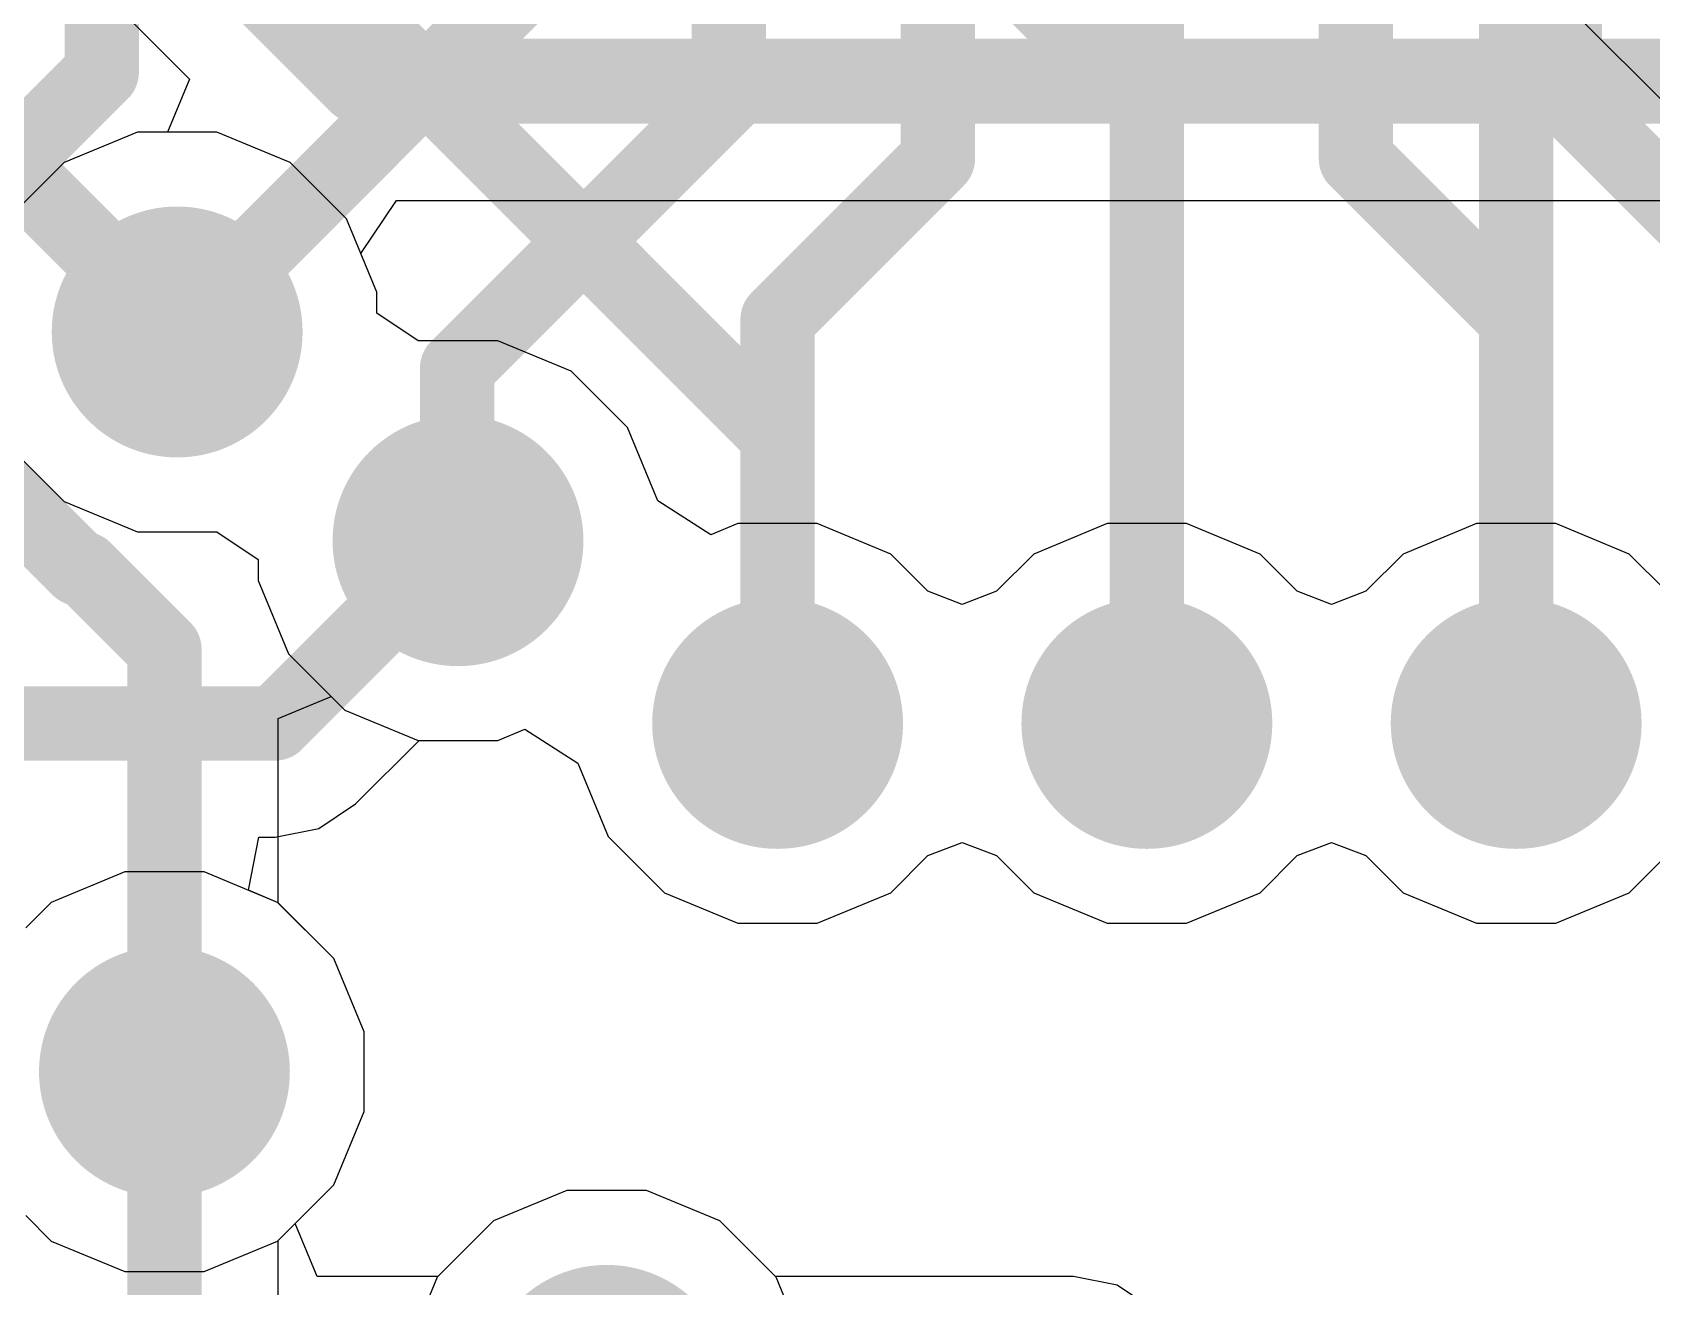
# Model space of a CAD drawing. Header units: inches. Extents: x -3 to 128, y -12 to 41.
# Drawn here: x 95.374 to 99.247, y 24.212 to 27.212 of the extents above; entities that cross this region are included whole.
import ezdxf

# ---------------------------------------------------------------- set-up
doc = ezdxf.new("R2010")
doc.units = ezdxf.units.IN
for name, color, linetype in [('Bottom Layer', 5, 'Continuous'), ('Layer 1', 16, 'Continuous'), ('Layer 2', 76, 'Continuous'), ('Top Layer', 1, 'Continuous'), ('Via Holes', 16, 'Continuous')]:
    doc.layers.add(name, color=color, linetype=linetype)

msp = doc.modelspace()

# ---------------------------------------------------------------- hatches: boundary and pattern name
at = {"layer": 'Bottom Layer'}
h = msp.add_hatch(color=5, dxfattribs=at)
edge = h.paths.add_edge_path()
edge.add_arc((95.7206, 26.4953), 0.3, 0, 360)
h = msp.add_hatch(color=5, dxfattribs=at)
edge = h.paths.add_edge_path()
edge.add_arc((96.3923, 25.9961), 0.3, 0, 360)
h = msp.add_hatch(color=5, dxfattribs=at)
edge = h.paths.add_edge_path()
edge.add_arc((97.1568, 25.5591), 0.3, 0, 360)
h = msp.add_hatch(color=5, dxfattribs=at)
edge = h.paths.add_edge_path()
edge.add_arc((98.0401, 25.5591), 0.3, 0, 360)
h = msp.add_hatch(color=5, dxfattribs=at)
edge = h.paths.add_edge_path()
edge.add_arc((98.9235, 25.5591), 0.3, 0, 360)
h = msp.add_hatch(color=5, dxfattribs=at)
edge = h.paths.add_edge_path()
edge.add_arc((95.6901, 24.7261), 0.3, 0, 360)
h = msp.add_hatch(color=5, dxfattribs=at)
edge = h.paths.add_edge_path()
edge.add_arc((96.7479, 23.9641), 0.3, 0, 360)
at = {"layer": 'Layer 1'}
h = msp.add_hatch(color=16, dxfattribs=at)
edge = h.paths.add_edge_path()
edge.add_arc((95.7206, 26.4953), 0.3, 0, 360)
h = msp.add_hatch(color=16, dxfattribs=at)
edge = h.paths.add_edge_path()
edge.add_arc((96.3923, 25.9961), 0.3, 0, 360)
h = msp.add_hatch(color=16, dxfattribs=at)
edge = h.paths.add_edge_path()
edge.add_arc((97.1568, 25.5591), 0.3, 0, 360)
h = msp.add_hatch(color=16, dxfattribs=at)
edge = h.paths.add_edge_path()
edge.add_arc((98.0401, 25.5591), 0.3, 0, 360)
h = msp.add_hatch(color=16, dxfattribs=at)
edge = h.paths.add_edge_path()
edge.add_arc((98.9235, 25.5591), 0.3, 0, 360)
h = msp.add_hatch(color=16, dxfattribs=at)
edge = h.paths.add_edge_path()
edge.add_arc((95.6901, 24.7261), 0.3, 0, 360)
h = msp.add_hatch(color=16, dxfattribs=at)
edge = h.paths.add_edge_path()
edge.add_arc((96.7479, 23.9641), 0.3, 0, 360)
at = {"layer": 'Layer 2'}
h = msp.add_hatch(color=76, dxfattribs=at)
edge = h.paths.add_edge_path()
edge.add_arc((95.7206, 26.4953), 0.3, 0, 360)
h = msp.add_hatch(color=76, dxfattribs=at)
edge = h.paths.add_edge_path()
edge.add_arc((96.3923, 25.9961), 0.3, 0, 360)
h = msp.add_hatch(color=76, dxfattribs=at)
edge = h.paths.add_edge_path()
edge.add_arc((97.1568, 25.5591), 0.3, 0, 360)
h = msp.add_hatch(color=76, dxfattribs=at)
edge = h.paths.add_edge_path()
edge.add_arc((98.0401, 25.5591), 0.3, 0, 360)
h = msp.add_hatch(color=76, dxfattribs=at)
edge = h.paths.add_edge_path()
edge.add_arc((98.9235, 25.5591), 0.3, 0, 360)
h = msp.add_hatch(color=76, dxfattribs=at)
edge = h.paths.add_edge_path()
edge.add_arc((95.6901, 24.7261), 0.3, 0, 360)
h = msp.add_hatch(color=76, dxfattribs=at)
edge = h.paths.add_edge_path()
edge.add_arc((96.7479, 23.9641), 0.3, 0, 360)
at = {"layer": 'Top Layer'}
h = msp.add_hatch(color=1, dxfattribs=at)
edge = h.paths.add_edge_path()
edge.add_arc((95.7206, 26.4953), 0.3, 0, 360)
h = msp.add_hatch(color=1, dxfattribs=at)
edge = h.paths.add_edge_path()
edge.add_arc((96.3923, 25.9961), 0.3, 0, 360)
h = msp.add_hatch(color=1, dxfattribs=at)
edge = h.paths.add_edge_path()
edge.add_arc((97.1568, 25.5591), 0.3, 0, 360)
h = msp.add_hatch(color=1, dxfattribs=at)
edge = h.paths.add_edge_path()
edge.add_arc((98.0401, 25.5591), 0.3, 0, 360)
h = msp.add_hatch(color=1, dxfattribs=at)
edge = h.paths.add_edge_path()
edge.add_arc((98.9235, 25.5591), 0.3, 0, 360)
h = msp.add_hatch(color=1, dxfattribs=at)
edge = h.paths.add_edge_path()
edge.add_arc((95.6901, 24.7261), 0.3, 0, 360)
h = msp.add_hatch(color=1, dxfattribs=at)
edge = h.paths.add_edge_path()
edge.add_arc((96.7479, 23.9641), 0.3, 0, 360)
at = {"layer": 'Via Holes'}
h = msp.add_hatch(color=7, dxfattribs=at)
edge = h.paths.add_edge_path()
edge.add_arc((95.7206, 26.4953), 0.15, 0, 360)
h = msp.add_hatch(color=7, dxfattribs=at)
edge = h.paths.add_edge_path()
edge.add_arc((96.3923, 25.9961), 0.15, 0, 360)
h = msp.add_hatch(color=7, dxfattribs=at)
edge = h.paths.add_edge_path()
edge.add_arc((97.1568, 25.5591), 0.15, 0, 360)
h = msp.add_hatch(color=7, dxfattribs=at)
edge = h.paths.add_edge_path()
edge.add_arc((98.0401, 25.5591), 0.15, 0, 360)
h = msp.add_hatch(color=7, dxfattribs=at)
edge = h.paths.add_edge_path()
edge.add_arc((98.9235, 25.5591), 0.15, 0, 360)
h = msp.add_hatch(color=7, dxfattribs=at)
edge = h.paths.add_edge_path()
edge.add_arc((95.6901, 24.7261), 0.15, 0, 360)

# ---------------------------------------------------------------- linework, layer by layer
at = {"layer": 'Bottom Layer'}
for p, q in [((98.4887, 27.8326), (99.4279, 26.8934)), ((95.6256, 26.9731), (95.4499, 26.9003)), ((95.8156, 26.9731), (95.6256, 26.9731)), ((95.9912, 26.9003), (95.8156, 26.9731)), ((95.4499, 26.9003), (95.3155, 26.7659)), ((96.1257, 26.7659), (95.9912, 26.9003)), ((96.1984, 26.5903), (96.1257, 26.7659)), ((96.1984, 26.54), (96.1984, 26.5903)), ((96.2973, 26.4739), (96.1984, 26.54)), ((96.4873, 26.4739), (96.2973, 26.4739)), ((96.6629, 26.4012), (96.4873, 26.4739)), ((96.7974, 26.2668), (96.6629, 26.4012)), ((96.8701, 26.0912), (96.7974, 26.2668)), ((95.3155, 26.2246), (95.4499, 26.0902)), ((95.4499, 26.0902), (95.6256, 26.0175)), ((96.9971, 26.0101), (96.8701, 26.0912)), ((97.0618, 26.0369), (96.9971, 26.0101)), ((97.2518, 26.0369), (97.0618, 26.0369)), ((97.4274, 25.9641), (97.2518, 26.0369)), ((97.9451, 26.0369), (97.7695, 25.9641)), ((98.1352, 26.0369), (97.9451, 26.0369)), ((98.3108, 25.9641), (98.1352, 26.0369)), ((98.8284, 26.0369), (98.6528, 25.9641)), ((99.0185, 26.0369), (98.8284, 26.0369)), ((99.1941, 25.9641), (99.0185, 26.0369)), ((95.6256, 26.0175), (95.8156, 26.0175)), ((95.8156, 26.0175), (95.9145, 25.9514)), ((95.9145, 25.9514), (95.9145, 25.9011)), ((97.5164, 25.8752), (97.4274, 25.9641)), ((97.7695, 25.9641), (97.6805, 25.8752)), ((98.3997, 25.8752), (98.3108, 25.9641)), ((98.6528, 25.9641), (98.5638, 25.8752)), ((99.2831, 25.8752), (99.1941, 25.9641)), ((95.9145, 25.9011), (95.9872, 25.7255)), ((97.5985, 25.8437), (97.5164, 25.8752)), ((97.6805, 25.8752), (97.5985, 25.8437)), ((98.4818, 25.8437), (98.3997, 25.8752)), ((98.5638, 25.8752), (98.4818, 25.8437)), ((95.9872, 25.7255), (96.1216, 25.5911)), ((96.1216, 25.5911), (96.2973, 25.5183)), ((96.4873, 25.5183), (96.552, 25.5451)), ((96.552, 25.5451), (96.679, 25.464)), ((96.2973, 25.5183), (96.4873, 25.5183)), ((96.679, 25.464), (96.7517, 25.2884)), ((96.7517, 25.2884), (96.8861, 25.154)), ((97.5164, 25.243), (97.5985, 25.2744)), ((97.5985, 25.2744), (97.6805, 25.243)), ((98.3997, 25.243), (98.4818, 25.2744)), ((98.4818, 25.2744), (98.5638, 25.243)), ((97.4274, 25.154), (97.5164, 25.243)), ((97.6805, 25.243), (97.7695, 25.154)), ((98.3108, 25.154), (98.3997, 25.243)), ((98.5638, 25.243), (98.6528, 25.154)), ((99.1941, 25.154), (99.2831, 25.243)), ((95.5951, 25.2039), (95.4195, 25.1312)), ((95.7852, 25.2039), (95.5951, 25.2039)), ((95.9608, 25.1312), (95.7852, 25.2039)), ((96.8861, 25.154), (97.0618, 25.0813)), ((97.2518, 25.0813), (97.4274, 25.154)), ((97.7695, 25.154), (97.9451, 25.0813)), ((98.1352, 25.0813), (98.3108, 25.154)), ((98.6528, 25.154), (98.8284, 25.0813)), ((99.0185, 25.0813), (99.1941, 25.154)), ((95.4195, 25.1312), (95.3584, 25.0702)), ((96.0952, 24.9968), (95.9608, 25.1312)), ((97.0618, 25.0813), (97.2518, 25.0813)), ((97.9451, 25.0813), (98.1352, 25.0813)), ((98.8284, 25.0813), (99.0185, 25.0813)), ((96.1679, 24.8212), (96.0952, 24.9968)), ((96.1679, 24.6311), (96.1679, 24.8212)), ((96.0952, 24.4555), (96.1679, 24.6311)), ((95.9608, 24.3211), (96.0952, 24.4555)), ((96.6529, 24.4419), (96.4772, 24.3692)), ((96.8429, 24.4419), (96.6529, 24.4419)), ((97.0185, 24.3692), (96.8429, 24.4419)), ((95.3584, 24.3821), (95.4195, 24.3211)), ((96.4772, 24.3692), (96.3428, 24.2348)), ((97.153, 24.2348), (97.0185, 24.3692)), ((95.4195, 24.3211), (95.5951, 24.2483)), ((95.7852, 24.2483), (95.9608, 24.3211)), ((95.5951, 24.2483), (95.7852, 24.2483)), ((96.3428, 24.2348), (96.2701, 24.0592)), ((97.2257, 24.0592), (97.153, 24.2348))]:
    msp.add_line(p, q, dxfattribs=at)
at = {"layer": 'Layer 1'}
for p, q in [((96.4873, 25.5183), (96.552, 25.5451)), ((96.552, 25.5451), (96.679, 25.464)), ((96.1475, 25.3668), (96.2991, 25.5183)), ((96.2991, 25.5183), (96.4873, 25.5183)), ((96.679, 25.464), (96.7517, 25.2884)), ((96.0593, 25.3078), (96.1475, 25.3668)), ((95.9552, 25.2871), (96.0593, 25.3078)), ((95.8909, 25.1601), (95.9162, 25.2871)), ((95.9162, 25.2871), (95.9552, 25.2871)), ((96.7517, 25.2884), (96.8861, 25.154)), ((97.5164, 25.243), (97.5985, 25.2744)), ((97.5985, 25.2744), (97.6805, 25.243)), ((98.3997, 25.243), (98.4818, 25.2744)), ((98.4818, 25.2744), (98.5638, 25.243)), ((97.4274, 25.154), (97.5164, 25.243)), ((97.6805, 25.243), (97.7695, 25.154)), ((98.3108, 25.154), (98.3997, 25.243)), ((98.5638, 25.243), (98.6528, 25.154)), ((99.1941, 25.154), (99.2831, 25.243)), ((95.9608, 25.1312), (95.8909, 25.1601)), ((96.8861, 25.154), (97.0618, 25.0813)), ((97.2518, 25.0813), (97.4274, 25.154)), ((97.7695, 25.154), (97.9451, 25.0813)), ((98.1352, 25.0813), (98.3108, 25.154)), ((98.6528, 25.154), (98.8284, 25.0813)), ((99.0185, 25.0813), (99.1941, 25.154)), ((96.0952, 24.9968), (95.9608, 25.1312)), ((97.0618, 25.0813), (97.2518, 25.0813)), ((97.9451, 25.0813), (98.1352, 25.0813)), ((98.8284, 25.0813), (99.0185, 25.0813)), ((96.1679, 24.8212), (96.0952, 24.9968)), ((96.1679, 24.6311), (96.1679, 24.8212)), ((96.0952, 24.4555), (96.1679, 24.6311)), ((96.0028, 24.3631), (96.0952, 24.4555)), ((96.6529, 24.4419), (96.4772, 24.3692)), ((96.8429, 24.4419), (96.6529, 24.4419)), ((97.0185, 24.3692), (96.8429, 24.4419)), ((96.0554, 24.2361), (96.0028, 24.3631)), ((96.4772, 24.3692), (96.3441, 24.2361)), ((97.153, 24.2348), (97.0185, 24.3692)), ((96.3441, 24.2361), (96.0554, 24.2361)), ((97.2257, 24.0592), (97.153, 24.2348))]:
    msp.add_line(p, q, dxfattribs=at)
for points in [[(94.1548, 29.2496, 0.1778, 0.1778, 0), (97.1568, 26.2476, 0.1778, 0.1778, 0)], [(98.9235, 26.8369, 0.1778, 0.1778, 0), (98.9235, 28.0076, 0.1778, 0.1778, 0)], [(97.7038, 27.3721, 0.1778, 0.1778, 0), (98.0401, 27.0358, 0.1778, 0.1778, 0)], [(98.0401, 26.0911, 0.1778, 0.1778, 0), (98.0401, 27.0358, 0.1778, 0.1778, 0)], [(95.2401, 26.9758, 0.1778, 0.1778, 0), (95.7206, 26.4953, 0.1778, 0.1778, 0)], [(98.9235, 25.5591, 0.1778, 0.1778, 0), (98.9235, 26.8369, 0.1778, 0.1778, 0)], [(97.1568, 25.5591, 0.1778, 0.1778, 0), (97.1568, 26.2476, 0.1778, 0.1778, 0)], [(98.0401, 25.5591, 0.1778, 0.1778, 0), (98.0401, 26.0911, 0.1778, 0.1778, 0)], [(95.9552, 25.5591, 0.1778, 0.1778, 0), (96.3923, 25.9961, 0.1778, 0.1778, 0)], [(88.7124, 25.5591, 0.1778, 0.1778, 0), (95.9552, 25.5591, 0.1778, 0.1778, 0)]]:
    msp.add_lwpolyline(points, format="xyseb", dxfattribs=at)
for points in [[(97.9957, 27.0358, 0.0889, 0.0889, 1), (98.0846, 27.0358, 0.0889, 0.0889, 1)], [(97.9957, 27.0358, 0.0889, 0.0889, 1), (98.0846, 27.0358, 0.0889, 0.0889, 1)], [(98.879, 26.8369, 0.0889, 0.0889, 1), (98.9679, 26.8369, 0.0889, 0.0889, 1)], [(98.879, 26.8369, 0.0889, 0.0889, 1), (98.9679, 26.8369, 0.0889, 0.0889, 1)], [(95.6761, 26.4953, 0.0889, 0.0889, 1), (95.765, 26.4953, 0.0889, 0.0889, 1)], [(97.1123, 26.2476, 0.0889, 0.0889, 1), (97.2012, 26.2476, 0.0889, 0.0889, 1)], [(97.1123, 26.2476, 0.0889, 0.0889, 1), (97.2012, 26.2476, 0.0889, 0.0889, 1)], [(97.9957, 26.0911, 0.0889, 0.0889, 1), (98.0846, 26.0911, 0.0889, 0.0889, 1)], [(97.9957, 26.0911, 0.0889, 0.0889, 1), (98.0846, 26.0911, 0.0889, 0.0889, 1)], [(96.3478, 25.9961, 0.0889, 0.0889, 1), (96.4367, 25.9961, 0.0889, 0.0889, 1)], [(95.9108, 25.5591, 0.0889, 0.0889, 1), (95.9997, 25.5591, 0.0889, 0.0889, 1)], [(95.9108, 25.5591, 0.0889, 0.0889, 1), (95.9997, 25.5591, 0.0889, 0.0889, 1)], [(97.1123, 25.5591, 0.0889, 0.0889, 1), (97.2012, 25.5591, 0.0889, 0.0889, 1)], [(97.9957, 25.5591, 0.0889, 0.0889, 1), (98.0846, 25.5591, 0.0889, 0.0889, 1)], [(98.879, 25.5591, 0.0889, 0.0889, 1), (98.9679, 25.5591, 0.0889, 0.0889, 1)]]:
    msp.add_lwpolyline(points, format="xyseb", close=True, dxfattribs=at)
at = {"layer": 'Layer 2'}
for p, q in [((86.2674, 36.5825), (95.7498, 27.1001)), ((95.7498, 27.1001), (95.6972, 26.9731)), ((95.6256, 26.9731), (95.4499, 26.9003)), ((95.6972, 26.9731), (95.6256, 26.9731)), ((95.4499, 26.9003), (95.3155, 26.7659)), ((96.16, 26.683), (96.2449, 26.81)), ((96.2449, 26.81), (104.5069, 26.81)), ((96.1984, 26.5903), (96.16, 26.683)), ((96.1984, 26.54), (96.1984, 26.5903)), ((96.2973, 26.4739), (96.1984, 26.54)), ((96.4873, 26.4739), (96.2973, 26.4739)), ((96.6629, 26.4012), (96.4873, 26.4739)), ((96.7974, 26.2668), (96.6629, 26.4012)), ((96.8701, 26.0912), (96.7974, 26.2668)), ((96.9971, 26.0101), (96.8701, 26.0912)), ((97.0618, 26.0369), (96.9971, 26.0101)), ((97.2518, 26.0369), (97.0618, 26.0369)), ((97.4274, 25.9641), (97.2518, 26.0369)), ((97.9451, 26.0369), (97.7695, 25.9641)), ((98.1352, 26.0369), (97.9451, 26.0369)), ((98.3108, 25.9641), (98.1352, 26.0369)), ((98.8284, 26.0369), (98.6528, 25.9641)), ((99.0185, 26.0369), (98.8284, 26.0369)), ((99.1941, 25.9641), (99.0185, 26.0369)), ((97.5164, 25.8752), (97.4274, 25.9641)), ((97.7695, 25.9641), (97.6805, 25.8752)), ((98.3997, 25.8752), (98.3108, 25.9641)), ((98.6528, 25.9641), (98.5638, 25.8752)), ((99.2831, 25.8752), (99.1941, 25.9641)), ((97.5985, 25.8437), (97.5164, 25.8752)), ((97.6805, 25.8752), (97.5985, 25.8437)), ((98.4818, 25.8437), (98.3997, 25.8752)), ((98.5638, 25.8752), (98.4818, 25.8437)), ((95.962, 25.5711), (96.089, 25.6237)), ((96.089, 25.6237), (96.1216, 25.5911)), ((95.962, 25.1299), (95.962, 25.5711)), ((96.1216, 25.5911), (96.2973, 25.5183)), ((96.4873, 25.5183), (96.552, 25.5451)), ((96.552, 25.5451), (96.679, 25.464)), ((96.2973, 25.5183), (96.4873, 25.5183)), ((96.679, 25.464), (96.7517, 25.2884)), ((96.7517, 25.2884), (96.8861, 25.154)), ((97.5164, 25.243), (97.5985, 25.2744)), ((97.5985, 25.2744), (97.6805, 25.243)), ((98.3997, 25.243), (98.4818, 25.2744)), ((98.4818, 25.2744), (98.5638, 25.243)), ((97.4274, 25.154), (97.5164, 25.243)), ((97.6805, 25.243), (97.7695, 25.154)), ((98.3108, 25.154), (98.3997, 25.243)), ((98.5638, 25.243), (98.6528, 25.154)), ((99.1941, 25.154), (99.2831, 25.243)), ((96.8861, 25.154), (97.0618, 25.0813)), ((97.2518, 25.0813), (97.4274, 25.154)), ((97.7695, 25.154), (97.9451, 25.0813)), ((98.1352, 25.0813), (98.3108, 25.154)), ((98.6528, 25.154), (98.8284, 25.0813)), ((99.0185, 25.0813), (99.1941, 25.154)), ((96.0952, 24.9968), (95.962, 25.1299)), ((97.0618, 25.0813), (97.2518, 25.0813)), ((97.9451, 25.0813), (98.1352, 25.0813)), ((98.8284, 25.0813), (99.0185, 25.0813)), ((96.1679, 24.8212), (96.0952, 24.9968)), ((96.1679, 24.6311), (96.1679, 24.8212)), ((96.0952, 24.4555), (96.1679, 24.6311)), ((95.9608, 24.3211), (96.0952, 24.4555)), ((96.6529, 24.4419), (96.4772, 24.3692)), ((96.8429, 24.4419), (96.6529, 24.4419)), ((97.0185, 24.3692), (96.8429, 24.4419)), ((95.3584, 24.3821), (95.4195, 24.3211)), ((96.4772, 24.3692), (96.3428, 24.2348)), ((97.153, 24.2348), (97.0185, 24.3692)), ((95.4195, 24.3211), (95.5951, 24.2483)), ((95.7852, 24.2483), (95.9608, 24.3211)), ((95.5951, 24.2483), (95.7852, 24.2483)), ((96.3428, 24.2348), (96.2821, 24.0881)), ((97.2137, 24.0881), (97.153, 24.2348))]:
    msp.add_line(p, q, dxfattribs=at)
for points in [[(86.3854, 36.8673, 0.2032, 0.2032, 0), (96.1579, 27.0949, 0.2032, 0.2032, 0)], [(96.1579, 27.0949, 0.2032, 0.2032, 0), (104.6249, 27.0949, 0.2032, 0.2032, 0)], [(95.1539, 26.2605, 0.1778, 0.1778, 0), (95.4859, 25.9286, 0.1778, 0.1778, 0)], [(95.4859, 25.9286, 0.1778, 0.1778, 0), (95.4982, 25.9286, 0.1778, 0.1778, 0)], [(95.4982, 25.9286, 0.1778, 0.1778, 0), (95.6901, 25.7366, 0.1778, 0.1778, 0)], [(95.6901, 24.7261, 0.1778, 0.1778, 0), (95.6901, 25.7366, 0.1778, 0.1778, 0)]]:
    msp.add_lwpolyline(points, format="xyseb", dxfattribs=at)
for points in [[(96.1071, 27.0949, 0.1016, 0.1016, 1), (96.2087, 27.0949, 0.1016, 0.1016, 1)], [(96.1071, 27.0949, 0.1016, 0.1016, 1), (96.2087, 27.0949, 0.1016, 0.1016, 1)], [(95.4414, 25.9286, 0.0889, 0.0889, 1), (95.5303, 25.9286, 0.0889, 0.0889, 1)], [(95.4414, 25.9286, 0.0889, 0.0889, 1), (95.5303, 25.9286, 0.0889, 0.0889, 1)], [(95.4538, 25.9286, 0.0889, 0.0889, 1), (95.5427, 25.9286, 0.0889, 0.0889, 1)], [(95.4538, 25.9286, 0.0889, 0.0889, 1), (95.5427, 25.9286, 0.0889, 0.0889, 1)], [(95.6457, 25.7366, 0.0889, 0.0889, 1), (95.7346, 25.7366, 0.0889, 0.0889, 1)], [(95.6457, 25.7366, 0.0889, 0.0889, 1), (95.7346, 25.7366, 0.0889, 0.0889, 1)], [(95.6457, 24.7261, 0.0889, 0.0889, 1), (95.7346, 24.7261, 0.0889, 0.0889, 1)]]:
    msp.add_lwpolyline(points, format="xyseb", close=True, dxfattribs=at)
at = {"layer": 'Top Layer'}
for p, q in [((95.3155, 26.2246), (95.4499, 26.0902)), ((95.4499, 26.0902), (95.6256, 26.0175)), ((95.6256, 26.0175), (95.8156, 26.0175)), ((95.8156, 26.0175), (95.9145, 25.9514)), ((95.9145, 25.9514), (95.9145, 25.9011)), ((95.9145, 25.9011), (95.9872, 25.7255)), ((95.9872, 25.7255), (96.1216, 25.5911)), ((96.1216, 25.5911), (96.2973, 25.5183)), ((96.4873, 25.5183), (96.552, 25.5451)), ((96.552, 25.5451), (96.679, 25.464)), ((96.2973, 25.5183), (96.4873, 25.5183)), ((96.679, 25.464), (96.7517, 25.2884)), ((96.7517, 25.2884), (96.8861, 25.154)), ((97.5164, 25.243), (97.5985, 25.2744)), ((97.5985, 25.2744), (97.6805, 25.243)), ((98.3997, 25.243), (98.4818, 25.2744)), ((98.4818, 25.2744), (98.5638, 25.243)), ((97.4274, 25.154), (97.5164, 25.243)), ((97.6805, 25.243), (97.7695, 25.154)), ((98.3108, 25.154), (98.3997, 25.243)), ((98.5638, 25.243), (98.6528, 25.154)), ((99.1941, 25.154), (99.2831, 25.243)), ((95.5951, 25.2039), (95.4195, 25.1312)), ((95.7852, 25.2039), (95.5951, 25.2039)), ((95.9608, 25.1312), (95.7852, 25.2039)), ((96.8861, 25.154), (97.0618, 25.0813)), ((97.2518, 25.0813), (97.4274, 25.154)), ((97.7695, 25.154), (97.9451, 25.0813)), ((98.1352, 25.0813), (98.3108, 25.154)), ((98.6528, 25.154), (98.8284, 25.0813)), ((99.0185, 25.0813), (99.1941, 25.154)), ((95.4195, 25.1312), (95.3584, 25.0702)), ((96.0952, 24.9968), (95.9608, 25.1312)), ((97.0618, 25.0813), (97.2518, 25.0813)), ((97.9451, 25.0813), (98.1352, 25.0813)), ((98.8284, 25.0813), (99.0185, 25.0813)), ((96.1679, 24.8212), (96.0952, 24.9968)), ((96.1679, 24.6311), (96.1679, 24.8212)), ((96.0952, 24.4555), (96.1679, 24.6311)), ((95.962, 24.3224), (96.0952, 24.4555)), ((96.6529, 24.4419), (96.4772, 24.3692)), ((96.8429, 24.4419), (96.6529, 24.4419)), ((97.0185, 24.3692), (96.8429, 24.4419)), ((96.4772, 24.3692), (96.3428, 24.2348)), ((97.1517, 24.2361), (97.0185, 24.3692)), ((95.962, 22.8765), (95.962, 24.3224)), ((96.3428, 24.2348), (96.2701, 24.0592)), ((97.8648, 24.2361), (97.1517, 24.2361)), ((97.9688, 24.2154), (97.8648, 24.2361)), ((98.0571, 24.1564), (97.9688, 24.2154))]:
    msp.add_line(p, q, dxfattribs=at)
for points in [[(95.5401, 27.1162, 0.1778, 0.1778, 0), (95.5401, 28.3091, 0.1778, 0.1778, 0)], [(97.0401, 27.0591, 0.1778, 0.1778, 0), (97.0401, 28.3091, 0.1778, 0.1778, 0)], [(97.5401, 26.9091, 0.1778, 0.1778, 0), (97.5401, 28.3091, 0.1778, 0.1778, 0)], [(98.0401, 25.5591, 0.1778, 0.1778, 0), (98.0401, 28.3091, 0.1778, 0.1778, 0)], [(98.5401, 26.9091, 0.1778, 0.1778, 0), (98.5401, 28.3091, 0.1778, 0.1778, 0)], [(99.0401, 27.0591, 0.1778, 0.1778, 0), (99.0401, 28.3091, 0.1778, 0.1778, 0)], [(95.7206, 26.4953, 0.1778, 0.1778, 0), (96.5401, 27.3148, 0.1778, 0.1778, 0)], [(94.679, 26.2551, 0.1778, 0.1778, 0), (95.5401, 27.1162, 0.1778, 0.1778, 0)], [(96.3901, 26.4091, 0.1778, 0.1778, 0), (97.0401, 27.0591, 0.1778, 0.1778, 0)], [(99.0401, 27.0591, 0.1778, 0.1778, 0), (99.8068, 26.2924, 0.1778, 0.1778, 0)], [(97.1568, 26.5257, 0.1778, 0.1778, 0), (97.5401, 26.9091, 0.1778, 0.1778, 0)], [(98.5401, 26.9091, 0.1778, 0.1778, 0), (98.9235, 26.5257, 0.1778, 0.1778, 0)], [(97.1568, 25.5591, 0.1778, 0.1778, 0), (97.1568, 26.5257, 0.1778, 0.1778, 0)], [(98.9235, 25.5591, 0.1778, 0.1778, 0), (98.9235, 26.5257, 0.1778, 0.1778, 0)], [(96.3901, 25.9983, 0.1778, 0.1778, 0), (96.3901, 26.4091, 0.1778, 0.1778, 0)], [(96.3901, 25.9983, 0.1778, 0.1778, 0), (96.3923, 25.9961, 0.1778, 0.1778, 0)], [(95.6901, 22.8765, 0.1778, 0.1778, 0), (95.6901, 24.7261, 0.1778, 0.1778, 0)]]:
    msp.add_lwpolyline(points, format="xyseb", dxfattribs=at)
for points in [[(95.4957, 27.1162, 0.0889, 0.0889, 1), (95.5846, 27.1162, 0.0889, 0.0889, 1)], [(95.4957, 27.1162, 0.0889, 0.0889, 1), (95.5846, 27.1162, 0.0889, 0.0889, 1)], [(96.9957, 27.0591, 0.0889, 0.0889, 1), (97.0846, 27.0591, 0.0889, 0.0889, 1)], [(96.9957, 27.0591, 0.0889, 0.0889, 1), (97.0846, 27.0591, 0.0889, 0.0889, 1)], [(98.9957, 27.0591, 0.0889, 0.0889, 1), (99.0846, 27.0591, 0.0889, 0.0889, 1)], [(98.9957, 27.0591, 0.0889, 0.0889, 1), (99.0846, 27.0591, 0.0889, 0.0889, 1)], [(97.4957, 26.9091, 0.0889, 0.0889, 1), (97.5846, 26.9091, 0.0889, 0.0889, 1)], [(97.4957, 26.9091, 0.0889, 0.0889, 1), (97.5846, 26.9091, 0.0889, 0.0889, 1)], [(98.4957, 26.9091, 0.0889, 0.0889, 1), (98.5846, 26.9091, 0.0889, 0.0889, 1)], [(98.4957, 26.9091, 0.0889, 0.0889, 1), (98.5846, 26.9091, 0.0889, 0.0889, 1)], [(97.1123, 26.5257, 0.0889, 0.0889, 1), (97.2012, 26.5257, 0.0889, 0.0889, 1)], [(97.1123, 26.5257, 0.0889, 0.0889, 1), (97.2012, 26.5257, 0.0889, 0.0889, 1)], [(98.879, 26.5257, 0.0889, 0.0889, 1), (98.9679, 26.5257, 0.0889, 0.0889, 1)], [(98.879, 26.5257, 0.0889, 0.0889, 1), (98.9679, 26.5257, 0.0889, 0.0889, 1)], [(95.6761, 26.4953, 0.0889, 0.0889, 1), (95.765, 26.4953, 0.0889, 0.0889, 1)], [(96.3457, 26.4091, 0.0889, 0.0889, 1), (96.4346, 26.4091, 0.0889, 0.0889, 1)], [(96.3457, 26.4091, 0.0889, 0.0889, 1), (96.4346, 26.4091, 0.0889, 0.0889, 1)], [(96.3457, 25.9983, 0.0889, 0.0889, 1), (96.4346, 25.9983, 0.0889, 0.0889, 1)], [(96.3457, 25.9983, 0.0889, 0.0889, 1), (96.4346, 25.9983, 0.0889, 0.0889, 1)], [(96.3478, 25.9961, 0.0889, 0.0889, 1), (96.4367, 25.9961, 0.0889, 0.0889, 1)], [(97.1123, 25.5591, 0.0889, 0.0889, 1), (97.2012, 25.5591, 0.0889, 0.0889, 1)], [(97.9957, 25.5591, 0.0889, 0.0889, 1), (98.0846, 25.5591, 0.0889, 0.0889, 1)], [(98.879, 25.5591, 0.0889, 0.0889, 1), (98.9679, 25.5591, 0.0889, 0.0889, 1)], [(95.6457, 24.7261, 0.0889, 0.0889, 1), (95.7346, 24.7261, 0.0889, 0.0889, 1)]]:
    msp.add_lwpolyline(points, format="xyseb", close=True, dxfattribs=at)

doc.saveas('drawing.dxf')
